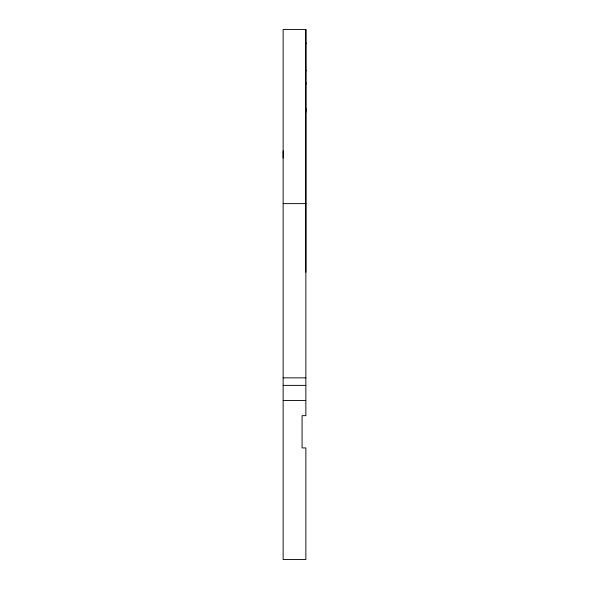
<?xml version="1.0" encoding="UTF-8"?>
<svg xmlns="http://www.w3.org/2000/svg" width="589" height="589" viewBox="0 0 589 589"><rect width="100%" height="100%" fill="white"/><g stroke="black" fill="none" stroke-linecap="round" stroke-linejoin="round"><path stroke-width="0.88" d="M283.14 158.058L283.14 150.747M305.86 272.162L305.86 29.45L283.14 29.45L283.14 559.55L305.86 559.55L305.86 447.927L302.076 447.927L302.076 415.665L305.86 415.665L305.86 29.45M305.86 84.492L305.86 82.46M305.86 112.234L305.86 108.317M305.86 44.087L305.86 42.703M305.86 70.975L305.86 69.995M283.14 203.625L305.86 203.625M283.14 377.858L305.86 377.858M283.14 385.375L305.86 385.375M283.14 400.52L305.86 400.52"/></g></svg>
